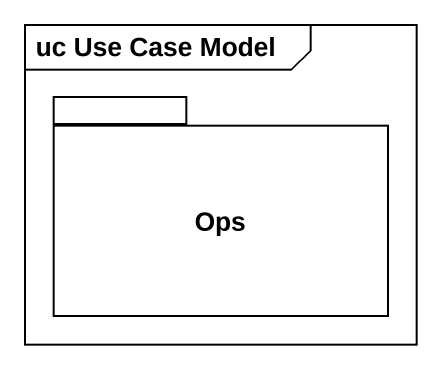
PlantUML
@startuml
mainframe uc Use Case Model
package Ops {
}
@enduml
